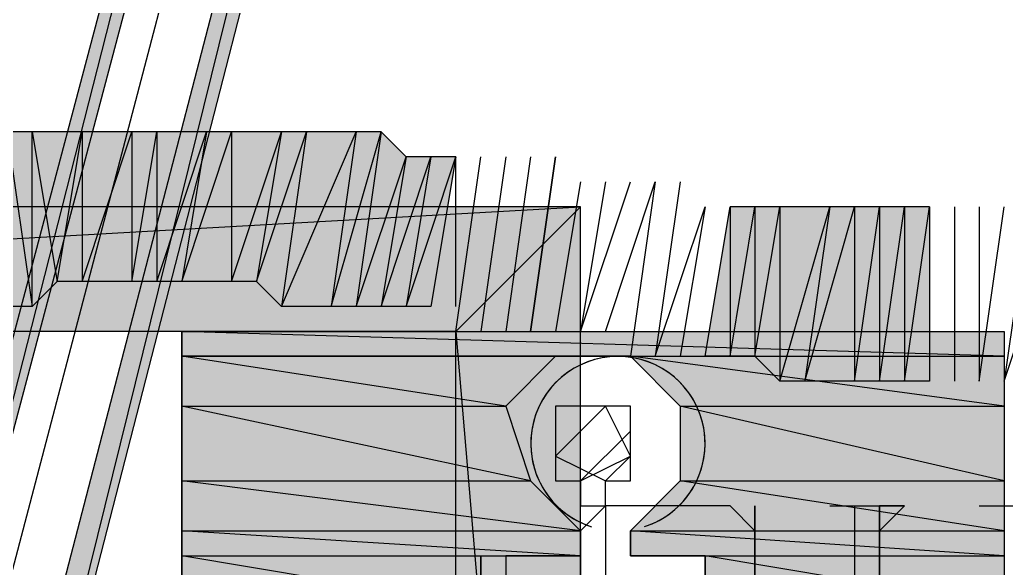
# Model space of a CAD drawing. Header units: millimetres. Extents: x 658 to 813, y 806 to 883.
# Drawn here: x 786.6769 to 786.7973, y 864.7053 to 864.7721 of the extents above; entities that cross this region are included whole.
import ezdxf

# ---------------------------------------------------------------- set-up
doc = ezdxf.new("R2010")
doc.units = ezdxf.units.MM
doc.header["$LTSCALE"] = 0.1
doc.linetypes.add('atContinuous2', pattern=[0])
for name, color, linetype in [('JL-TOLL', 7, 'Continuous'), ('KAWSAN', 7, 'Continuous'), ('pantai1', 7, 'Continuous'), ('TEXT', 8, 'Continuous'), ('zat_Mask_solid', 7, 'Continuous')]:
    doc.layers.add(name, color=color, linetype=linetype)

msp = doc.modelspace()

# ---------------------------------------------------------------- hatches: boundary and pattern name
h = msp.add_hatch(color=7)
h.paths.add_polyline_path([(786.4595699565659, 864.7493376601982), (786.4747702245334, 864.7341373922303), (786.7453349943519, 864.7493376601982)])
h.paths.add_polyline_path([(786.4747702245334, 864.7341373922303), (786.7453349943519, 864.7493376601982), (786.7301347263849, 864.7341373922303)], flags=17)
h = msp.add_hatch(color=7)
h.paths.add_polyline_path([(786.7453349943519, 864.7493376601982), (786.7301347263849, 864.7341373922303), (786.7453349943519, 864.5547742302164)])
h.paths.add_polyline_path([(786.7301347263849, 864.7341373922303), (786.7453349943519, 864.5547742302164), (786.7301347263849, 864.5699744981833)], flags=17)
at = {"layer": 'JL-TOLL'}
for points in [[(786.648053279361, 864.6277355164588), (786.6510933329544, 864.6277355164588), (786.727094672791, 864.9256607686187)], [(786.6510933329544, 864.6277355164588), (786.727094672791, 864.9256607686187), (786.7301347263849, 864.9256607686187)], [(786.660213493735, 864.6186153556786), (786.6632535473284, 864.6155753020852), (786.7392548871651, 864.9226207150253)], [(786.6632535473284, 864.6155753020852), (786.7392548871651, 864.9226207150253), (786.7422949407585, 864.9226207150253)]]:
    msp.add_hatch(color=7, dxfattribs=at).paths.add_polyline_path(points)
at = {"layer": 'KAWSAN'}
h = msp.add_hatch(color=7, dxfattribs=at)
h.paths.add_polyline_path([(786.6966941368562, 864.7310973386378), (786.797015905441, 864.7310973386378), (786.6966941368562, 864.7341373922303)], flags=16)
h.paths.add_polyline_path([(786.797015905441, 864.7310973386378), (786.6966941368562, 864.7341373922303), (786.797015905441, 864.7341373922303)])
h = msp.add_hatch(color=7, dxfattribs=at)
h.paths.add_polyline_path([(786.6966941368562, 864.7250172314501), (786.7362148335717, 864.7250172314501), (786.6966941368562, 864.7310973386378)], flags=16)
h.paths.add_polyline_path([(786.7362148335717, 864.7250172314501), (786.6966941368562, 864.7310973386378), (786.7422949407585, 864.7310973386378)])
h = msp.add_hatch(color=7, dxfattribs=at)
h.paths.add_polyline_path([(786.7574952087259, 864.7250172314501), (786.797015905441, 864.7250172314501), (786.7514151015387, 864.7310973386378)], flags=16)
h.paths.add_polyline_path([(786.797015905441, 864.7250172314501), (786.7514151015387, 864.7310973386378), (786.797015905441, 864.7310973386378)])
h = msp.add_hatch(color=7, dxfattribs=at)
h.paths.add_polyline_path([(786.6966941368562, 864.7158970706699), (786.7392548871651, 864.7158970706699), (786.6966941368562, 864.7250172314501)], flags=16)
h.paths.add_polyline_path([(786.7392548871651, 864.7158970706699), (786.6966941368562, 864.7250172314501), (786.7362148335717, 864.7250172314501)])
h = msp.add_hatch(color=7, dxfattribs=at)
h.paths.add_polyline_path([(786.7574952087259, 864.7158970706699), (786.797015905441, 864.7158970706699), (786.7574952087259, 864.7250172314501)], flags=16)
h.paths.add_polyline_path([(786.797015905441, 864.7158970706699), (786.7574952087259, 864.7250172314501), (786.797015905441, 864.7250172314501)])
h = msp.add_hatch(color=7, dxfattribs=at)
h.paths.add_polyline_path([(786.6966941368562, 864.7098169634822), (786.7453349943519, 864.7098169634822), (786.6966941368562, 864.7158970706699)], flags=16)
h.paths.add_polyline_path([(786.7453349943519, 864.7098169634822), (786.6966941368562, 864.7158970706699), (786.7392548871651, 864.7158970706699)])
h = msp.add_hatch(color=7, dxfattribs=at)
h.paths.add_polyline_path([(786.7514151015387, 864.7098169634822), (786.797015905441, 864.7098169634822), (786.7574952087259, 864.7158970706699)])
h.paths.add_polyline_path([(786.797015905441, 864.7098169634822), (786.7574952087259, 864.7158970706699), (786.797015905441, 864.7158970706699)], flags=17)
h = msp.add_hatch(color=7, dxfattribs=at)
h.paths.add_polyline_path([(786.6966941368562, 864.7067769098888), (786.7453349943519, 864.7067769098888), (786.6966941368562, 864.7098169634822)], flags=16)
h.paths.add_polyline_path([(786.7453349943519, 864.7067769098888), (786.6966941368562, 864.7098169634822), (786.7453349943519, 864.7098169634822)])
h = msp.add_hatch(color=7, dxfattribs=at)
h.paths.add_polyline_path([(786.7514151015387, 864.7067769098888), (786.797015905441, 864.7067769098888), (786.7514151015387, 864.7098169634822)], flags=16)
h.paths.add_polyline_path([(786.797015905441, 864.7067769098888), (786.7514151015387, 864.7098169634822), (786.797015905441, 864.7098169634822)])
h = msp.add_hatch(color=7, dxfattribs=at)
h.paths.add_polyline_path([(786.6966941368562, 864.700696802702), (786.7331747799778, 864.700696802702), (786.6966941368562, 864.7067769098888)], flags=16)
h.paths.add_polyline_path([(786.7331747799778, 864.700696802702), (786.6966941368562, 864.7067769098888), (786.7331747799778, 864.7067769098888)])
h = msp.add_hatch(color=7, dxfattribs=at)
h.paths.add_polyline_path([(786.7605352623193, 864.700696802702), (786.797015905441, 864.700696802702), (786.7605352623193, 864.7067769098888)], flags=16)
h.paths.add_polyline_path([(786.797015905441, 864.700696802702), (786.7605352623193, 864.7067769098888), (786.797015905441, 864.7067769098888)])
at = {"layer": 'pantai1'}
h = msp.add_hatch(color=7, dxfattribs=at)
h.paths.add_polyline_path([(786.6723737081086, 864.7584578209784), (786.6723737081086, 864.7371774458237), (786.675413761702, 864.7584578209784)], flags=16)
h.paths.add_polyline_path([(786.6723737081086, 864.7371774458237), (786.675413761702, 864.7584578209784), (786.6784538152954, 864.7371774458237)])
h.paths.add_polyline_path([(786.675413761702, 864.7584578209784), (786.6784538152954, 864.7371774458237), (786.6784538152954, 864.7584578209784)], flags=17)
h = msp.add_hatch(color=7, dxfattribs=at)
h.paths.add_polyline_path([(786.6784538152954, 864.7584578209784), (786.6814938688892, 864.7402174994162), (786.6845339224826, 864.7584578209784)])
h.paths.add_polyline_path([(786.6814938688892, 864.7402174994162), (786.6845339224826, 864.7584578209784), (786.6845339224826, 864.7402174994162)], flags=17)
h = msp.add_hatch(color=7, dxfattribs=at)
h.paths.add_polyline_path([(786.6845339224826, 864.7584578209784), (786.6845339224826, 864.7402174994162), (786.6906140296699, 864.7584578209784)], flags=16)
h.paths.add_polyline_path([(786.6845339224826, 864.7402174994162), (786.6906140296699, 864.7584578209784), (786.6906140296699, 864.7402174994162)])
h = msp.add_hatch(color=7, dxfattribs=at)
h.paths.add_polyline_path([(786.6906140296699, 864.7584578209784), (786.6906140296699, 864.7402174994162), (786.6936540832628, 864.7584578209784)], flags=16)
h.paths.add_polyline_path([(786.6906140296699, 864.7402174994162), (786.6936540832628, 864.7584578209784), (786.6936540832628, 864.7402174994162)])
h = msp.add_hatch(color=7, dxfattribs=at)
h.paths.add_polyline_path([(786.6936540832628, 864.7584578209784), (786.6936540832628, 864.7402174994162), (786.69973419045, 864.7584578209784)], flags=16)
h.paths.add_polyline_path([(786.6936540832628, 864.7402174994162), (786.69973419045, 864.7584578209784), (786.6966941368562, 864.7402174994162)])
h = msp.add_hatch(color=7, dxfattribs=at)
h.paths.add_polyline_path([(786.69973419045, 864.7584578209784), (786.6966941368562, 864.7402174994162), (786.7027742440434, 864.7584578209784)], flags=16)
h.paths.add_polyline_path([(786.6966941368562, 864.7402174994162), (786.7027742440434, 864.7584578209784), (786.7027742440434, 864.7402174994162)])
h = msp.add_hatch(color=7, dxfattribs=at)
h.paths.add_polyline_path([(786.7027742440434, 864.7584578209784), (786.7027742440434, 864.7402174994162), (786.7088543512302, 864.7584578209784)], flags=16)
h.paths.add_polyline_path([(786.7027742440434, 864.7402174994162), (786.7088543512302, 864.7584578209784), (786.7058142976368, 864.7402174994162)])
h = msp.add_hatch(color=7, dxfattribs=at)
h.paths.add_polyline_path([(786.7088543512302, 864.7584578209784), (786.7058142976368, 864.7402174994162), (786.7118944048236, 864.7584578209784)], flags=16)
h.paths.add_polyline_path([(786.7058142976368, 864.7402174994162), (786.7118944048236, 864.7584578209784), (786.7088543512302, 864.7371774458237)])
h = msp.add_hatch(color=7, dxfattribs=at)
h.paths.add_polyline_path([(786.7118944048236, 864.7584578209784), (786.7088543512302, 864.7371774458237), (786.7179745120104, 864.7584578209784)], flags=16)
h.paths.add_polyline_path([(786.7088543512302, 864.7371774458237), (786.7179745120104, 864.7584578209784), (786.714934458417, 864.7371774458237)])
h = msp.add_hatch(color=7, dxfattribs=at)
h.paths.add_polyline_path([(786.7179745120104, 864.7584578209784), (786.714934458417, 864.7371774458237), (786.7210145656043, 864.7584578209784)], flags=16)
h.paths.add_polyline_path([(786.714934458417, 864.7371774458237), (786.7210145656043, 864.7584578209784), (786.7179745120104, 864.7371774458237)])
h = msp.add_hatch(color=7, dxfattribs=at)
h.paths.add_polyline_path([(786.7210145656043, 864.7584578209784), (786.7179745120104, 864.7371774458237), (786.7240546191977, 864.755417767385)])
h.paths.add_polyline_path([(786.7179745120104, 864.7371774458237), (786.7240546191977, 864.755417767385), (786.7210145656043, 864.7371774458237)], flags=17)
h = msp.add_hatch(color=7, dxfattribs=at)
h.paths.add_polyline_path([(786.7240546191977, 864.755417767385), (786.7210145656043, 864.7371774458237), (786.727094672791, 864.755417767385)], flags=16)
h.paths.add_polyline_path([(786.7210145656043, 864.7371774458237), (786.727094672791, 864.755417767385), (786.7240546191977, 864.7371774458237)])
h = msp.add_hatch(color=7, dxfattribs=at)
h.paths.add_polyline_path([(786.727094672791, 864.755417767385), (786.7240546191977, 864.7371774458237), (786.7301347263849, 864.755417767385)], flags=16)
h.paths.add_polyline_path([(786.7240546191977, 864.7371774458237), (786.7301347263849, 864.755417767385), (786.727094672791, 864.7371774458237)])
msp.add_hatch(color=7, dxfattribs=at).paths.add_polyline_path([(786.7635753159127, 864.7493376601982), (786.7635753159127, 864.7310973386378), (786.7605352623193, 864.7310973386378)])
h = msp.add_hatch(color=7, dxfattribs=at)
h.paths.add_polyline_path([(786.7635753159127, 864.7493376601982), (786.7635753159127, 864.7310973386378), (786.7666153695061, 864.7493376601982)], flags=16)
h.paths.add_polyline_path([(786.7635753159127, 864.7310973386378), (786.7666153695061, 864.7493376601982), (786.7666153695061, 864.7310973386378)])
h = msp.add_hatch(color=7, dxfattribs=at)
h.paths.add_polyline_path([(786.7666153695061, 864.7493376601982), (786.7666153695061, 864.7310973386378), (786.7696554231, 864.7493376601982)], flags=16)
h.paths.add_polyline_path([(786.7666153695061, 864.7310973386378), (786.7696554231, 864.7493376601982), (786.7696554231, 864.7280572850435)])
h = msp.add_hatch(color=7, dxfattribs=at)
h.paths.add_polyline_path([(786.7696554231, 864.7493376601982), (786.7696554231, 864.7280572850435), (786.7757355302867, 864.7493376601982)], flags=16)
h.paths.add_polyline_path([(786.7696554231, 864.7280572850435), (786.7757355302867, 864.7493376601982), (786.7726954766929, 864.7280572850435)])
h = msp.add_hatch(color=7, dxfattribs=at)
h.paths.add_polyline_path([(786.7757355302867, 864.7493376601982), (786.7726954766929, 864.7280572850435), (786.7787755838801, 864.7493376601982)], flags=16)
h.paths.add_polyline_path([(786.7726954766929, 864.7280572850435), (786.7787755838801, 864.7493376601982), (786.7787755838801, 864.7280572850435)])
h = msp.add_hatch(color=7, dxfattribs=at)
h.paths.add_polyline_path([(786.7787755838801, 864.7493376601982), (786.7787755838801, 864.7280572850435), (786.7818156374735, 864.7493376601982)], flags=16)
h.paths.add_polyline_path([(786.7787755838801, 864.7280572850435), (786.7818156374735, 864.7493376601982), (786.7818156374735, 864.7280572850435)])
h = msp.add_hatch(color=7, dxfattribs=at)
h.paths.add_polyline_path([(786.7818156374735, 864.7493376601982), (786.7818156374735, 864.7280572850435), (786.7848556910669, 864.7493376601982)], flags=16)
h.paths.add_polyline_path([(786.7818156374735, 864.7280572850435), (786.7848556910669, 864.7493376601982), (786.7848556910669, 864.7280572850435)])
h = msp.add_hatch(color=7, dxfattribs=at)
h.paths.add_polyline_path([(786.7848556910669, 864.7493376601982), (786.7848556910669, 864.7280572850435), (786.7878957446603, 864.7493376601982)], flags=16)
h.paths.add_polyline_path([(786.7848556910669, 864.7280572850435), (786.7878957446603, 864.7493376601982), (786.7878957446603, 864.7280572850435)])
at = {"layer": 'zat_Mask_solid'}
msp.add_hatch(color=7, dxfattribs=at).paths.add_polyline_path([(786.6784538152954, 864.7371774458237), (786.6784538152954, 864.7584578209784), (786.6814938688892, 864.7402174994162)])

# ---------------------------------------------------------------- linework, layer by layer
at = {"color": 7}
for points in [[(786.4595699565659, 864.7493376601982), (786.4747702245334, 864.7341373922303), (786.7453349943519, 864.7493376601982), (786.4595699565659, 864.7493376601982)], [(786.4747702245334, 864.7341373922303), (786.7453349943519, 864.7493376601982), (786.7301347263849, 864.7341373922303), (786.4747702245334, 864.7341373922303)], [(786.7453349943519, 864.7493376601982), (786.7301347263849, 864.7341373922303), (786.7453349943519, 864.5547742302164), (786.7453349943519, 864.7493376601982)], [(786.7301347263849, 864.7341373922303), (786.7453349943519, 864.5547742302164), (786.7301347263849, 864.5699744981833), (786.7301347263849, 864.7341373922303)]]:
    msp.add_lwpolyline(points, dxfattribs=at)
at = {"layer": 'JL-TOLL', "color": 7}
for points in [[(786.648053279361, 864.6277355164588), (786.6510933329544, 864.6277355164588), (786.727094672791, 864.9256607686187), (786.648053279361, 864.6277355164588)], [(786.6510933329544, 864.6277355164588), (786.727094672791, 864.9256607686187), (786.7301347263849, 864.9256607686187), (786.6510933329544, 864.6277355164588)], [(786.6298129578001, 864.582134712556), (786.6541333865478, 864.621655409271), (786.7331747799778, 864.9226207150253)], [(786.660213493735, 864.6186153556786), (786.6632535473284, 864.6155753020852), (786.7392548871651, 864.9226207150253), (786.660213493735, 864.6186153556786)], [(786.6632535473284, 864.6155753020852), (786.7392548871651, 864.9226207150253), (786.7422949407585, 864.9226207150253), (786.6632535473284, 864.6155753020852)]]:
    msp.add_lwpolyline(points, dxfattribs=at)
at = {"layer": 'KAWSAN', "color": 7, "linetype": 'atContinuous2'}
for p, q in [((786.797015905441, 864.7310973386378), (786.6966941368562, 864.7341373922303)), ((786.6966941368562, 864.7341373922303), (786.6966941368562, 864.7310973386378)), ((786.797015905441, 864.7310973386378), (786.6966941368562, 864.7341373922303)), ((786.6966941368562, 864.7341373922303), (786.797015905441, 864.7341373922303)), ((786.797015905441, 864.7341373922303), (786.797015905441, 864.7310973386378)), ((786.6966941368562, 864.7310973386378), (786.797015905441, 864.7310973386378)), ((786.7422949407585, 864.7310973386378), (786.6966941368562, 864.7310973386378)), ((786.6966941368562, 864.7310973386378), (786.7422949407585, 864.7310973386378)), ((786.7422949407585, 864.7310973386378), (786.6966941368562, 864.7310973386378)), ((786.6966941368562, 864.7310973386378), (786.7514151015387, 864.7310973386378)), ((786.7362148335717, 864.7250172314501), (786.6966941368562, 864.7310973386378)), ((786.6966941368562, 864.7310973386378), (786.6966941368562, 864.7250172314501)), ((786.7362148335717, 864.7250172314501), (786.6966941368562, 864.7310973386378)), ((786.6966941368562, 864.7310973386378), (786.7422949407585, 864.7310973386378)), ((786.7422949407585, 864.7310973386378), (786.7362148335717, 864.7250172314501)), ((786.7422949407585, 864.7310973386378), (786.7422949407585, 864.7310973386378)), ((786.7514151015387, 864.7310973386378), (786.7422949407585, 864.7310973386378)), ((786.797015905441, 864.7250172314501), (786.7514151015387, 864.7310973386378)), ((786.7514151015387, 864.7310973386378), (786.7574952087259, 864.7250172314501)), ((786.797015905441, 864.7250172314501), (786.7514151015387, 864.7310973386378)), ((786.7514151015387, 864.7310973386378), (786.797015905441, 864.7310973386378)), ((786.797015905441, 864.7310973386378), (786.797015905441, 864.7250172314501)), ((786.6966941368562, 864.7250172314501), (786.7362148335717, 864.7250172314501)), ((786.7392548871651, 864.7158970706699), (786.6966941368562, 864.7250172314501)), ((786.6966941368562, 864.7250172314501), (786.6966941368562, 864.7158970706699)), ((786.7392548871651, 864.7158970706699), (786.6966941368562, 864.7250172314501)), ((786.6966941368562, 864.7250172314501), (786.7362148335717, 864.7250172314501)), ((786.7362148335717, 864.7250172314501), (786.7392548871651, 864.7158970706699)), ((786.7574952087259, 864.7250172314501), (786.797015905441, 864.7250172314501)), ((786.797015905441, 864.7158970706699), (786.7574952087259, 864.7250172314501)), ((786.7574952087259, 864.7250172314501), (786.7574952087259, 864.7158970706699)), ((786.797015905441, 864.7158970706699), (786.7574952087259, 864.7250172314501)), ((786.7574952087259, 864.7250172314501), (786.797015905441, 864.7250172314501)), ((786.797015905441, 864.7250172314501), (786.797015905441, 864.7158970706699)), ((786.6966941368562, 864.7158970706699), (786.7392548871651, 864.7158970706699)), ((786.7453349943519, 864.7098169634822), (786.6966941368562, 864.7158970706699)), ((786.6966941368562, 864.7158970706699), (786.6966941368562, 864.7098169634822)), ((786.7453349943519, 864.7098169634822), (786.6966941368562, 864.7158970706699)), ((786.6966941368562, 864.7158970706699), (786.7392548871651, 864.7158970706699)), ((786.7392548871651, 864.7158970706699), (786.7453349943519, 864.7098169634822)), ((786.7574952087259, 864.7158970706699), (786.7514151015387, 864.7098169634822)), ((786.7574952087259, 864.7158970706699), (786.797015905441, 864.7158970706699)), ((786.797015905441, 864.7098169634822), (786.7574952087259, 864.7158970706699)), ((786.797015905441, 864.7098169634822), (786.7574952087259, 864.7158970706699)), ((786.7574952087259, 864.7158970706699), (786.797015905441, 864.7158970706699)), ((786.797015905441, 864.7158970706699), (786.797015905441, 864.7098169634822)), ((786.6966941368562, 864.7098169634822), (786.7453349943519, 864.7098169634822)), ((786.7453349943519, 864.7067769098888), (786.6966941368562, 864.7098169634822)), ((786.6966941368562, 864.7098169634822), (786.6966941368562, 864.7067769098888)), ((786.7453349943519, 864.7067769098888), (786.6966941368562, 864.7098169634822)), ((786.6966941368562, 864.7098169634822), (786.7453349943519, 864.7098169634822)), ((786.7453349943519, 864.7098169634822), (786.7453349943519, 864.7067769098888)), ((786.7514151015387, 864.7098169634822), (786.797015905441, 864.7098169634822)), ((786.797015905441, 864.7067769098888), (786.7514151015387, 864.7098169634822)), ((786.7514151015387, 864.7098169634822), (786.7514151015387, 864.7067769098888)), ((786.797015905441, 864.7067769098888), (786.7514151015387, 864.7098169634822)), ((786.7514151015387, 864.7098169634822), (786.797015905441, 864.7098169634822)), ((786.797015905441, 864.7098169634822), (786.797015905441, 864.7067769098888)), ((786.6966941368562, 864.7067769098888), (786.7453349943519, 864.7067769098888)), ((786.7331747799778, 864.700696802702), (786.6966941368562, 864.7067769098888)), ((786.6966941368562, 864.7067769098888), (786.6966941368562, 864.700696802702)), ((786.7331747799778, 864.700696802702), (786.6966941368562, 864.7067769098888)), ((786.6966941368562, 864.7067769098888), (786.7331747799778, 864.7067769098888)), ((786.7331747799778, 864.7067769098888), (786.7331747799778, 864.700696802702)), ((786.7514151015387, 864.7067769098888), (786.797015905441, 864.7067769098888)), ((786.797015905441, 864.700696802702), (786.7605352623193, 864.7067769098888)), ((786.7605352623193, 864.7067769098888), (786.7605352623193, 864.700696802702)), ((786.797015905441, 864.700696802702), (786.7605352623193, 864.7067769098888)), ((786.7605352623193, 864.7067769098888), (786.797015905441, 864.7067769098888)), ((786.797015905441, 864.7067769098888), (786.797015905441, 864.700696802702))]:
    msp.add_line(p, q, dxfattribs=at)
at = {"layer": 'KAWSAN', "color": 7}
for points in [[(786.7422949407585, 864.7189371242633), (786.7483750479453, 864.7250172314501)], [(786.7514151015387, 864.7219771778558), (786.7453349943519, 864.7158970706699), (786.7514151015387, 864.7189371242633)]]:
    msp.add_lwpolyline(points, dxfattribs=at)
at = {"layer": 'pantai1', "color": 7}
for points in [[(786.6723737081086, 864.7371774458237), (786.675413761702, 864.7584578209784), (786.6784538152954, 864.7371774458237), (786.6723737081086, 864.7371774458237)], [(786.675413761702, 864.7584578209784), (786.6784538152954, 864.7371774458237), (786.6784538152954, 864.7584578209784), (786.675413761702, 864.7584578209784)], [(786.6784538152954, 864.7371774458237), (786.6784538152954, 864.7584578209784), (786.6814938688892, 864.7402174994162), (786.6784538152954, 864.7371774458237)], [(786.6784538152954, 864.7584578209784), (786.6814938688892, 864.7402174994162), (786.6845339224826, 864.7584578209784), (786.6784538152954, 864.7584578209784)], [(786.6814938688892, 864.7402174994162), (786.6845339224826, 864.7584578209784), (786.6845339224826, 864.7402174994162), (786.6814938688892, 864.7402174994162)], [(786.6845339224826, 864.7584578209784), (786.6845339224826, 864.7402174994162), (786.6906140296699, 864.7584578209784), (786.6845339224826, 864.7584578209784)], [(786.6845339224826, 864.7402174994162), (786.6906140296699, 864.7584578209784), (786.6906140296699, 864.7402174994162), (786.6845339224826, 864.7402174994162)], [(786.6906140296699, 864.7584578209784), (786.6906140296699, 864.7402174994162), (786.6936540832628, 864.7584578209784), (786.6906140296699, 864.7584578209784)], [(786.6906140296699, 864.7402174994162), (786.6936540832628, 864.7584578209784), (786.6936540832628, 864.7402174994162), (786.6906140296699, 864.7402174994162)], [(786.6936540832628, 864.7584578209784), (786.6936540832628, 864.7402174994162), (786.69973419045, 864.7584578209784), (786.6936540832628, 864.7584578209784)], [(786.6936540832628, 864.7402174994162), (786.69973419045, 864.7584578209784), (786.6966941368562, 864.7402174994162), (786.6936540832628, 864.7402174994162)], [(786.69973419045, 864.7584578209784), (786.6966941368562, 864.7402174994162), (786.7027742440434, 864.7584578209784), (786.69973419045, 864.7584578209784)], [(786.6966941368562, 864.7402174994162), (786.7027742440434, 864.7584578209784), (786.7027742440434, 864.7402174994162), (786.6966941368562, 864.7402174994162)], [(786.7027742440434, 864.7584578209784), (786.7027742440434, 864.7402174994162), (786.7088543512302, 864.7584578209784), (786.7027742440434, 864.7584578209784)], [(786.7027742440434, 864.7402174994162), (786.7088543512302, 864.7584578209784), (786.7058142976368, 864.7402174994162), (786.7027742440434, 864.7402174994162)], [(786.7088543512302, 864.7584578209784), (786.7058142976368, 864.7402174994162), (786.7118944048236, 864.7584578209784), (786.7088543512302, 864.7584578209784)], [(786.7058142976368, 864.7402174994162), (786.7118944048236, 864.7584578209784), (786.7088543512302, 864.7371774458237), (786.7058142976368, 864.7402174994162)], [(786.7118944048236, 864.7584578209784), (786.7088543512302, 864.7371774458237), (786.7179745120104, 864.7584578209784), (786.7118944048236, 864.7584578209784)], [(786.7088543512302, 864.7371774458237), (786.7179745120104, 864.7584578209784), (786.714934458417, 864.7371774458237), (786.7088543512302, 864.7371774458237)], [(786.7179745120104, 864.7584578209784), (786.714934458417, 864.7371774458237), (786.7210145656043, 864.7584578209784), (786.7179745120104, 864.7584578209784)], [(786.714934458417, 864.7371774458237), (786.7210145656043, 864.7584578209784), (786.7179745120104, 864.7371774458237), (786.714934458417, 864.7371774458237)], [(786.7210145656043, 864.7584578209784), (786.7179745120104, 864.7371774458237), (786.7240546191977, 864.755417767385), (786.7210145656043, 864.7584578209784)], [(786.7179745120104, 864.7371774458237), (786.7240546191977, 864.755417767385), (786.7210145656043, 864.7371774458237), (786.7179745120104, 864.7371774458237)], [(786.7240546191977, 864.755417767385), (786.7210145656043, 864.7371774458237), (786.727094672791, 864.755417767385), (786.7240546191977, 864.755417767385)], [(786.7210145656043, 864.7371774458237), (786.727094672791, 864.755417767385), (786.7240546191977, 864.7371774458237), (786.7210145656043, 864.7371774458237)], [(786.727094672791, 864.755417767385), (786.7240546191977, 864.7371774458237), (786.7301347263849, 864.755417767385), (786.727094672791, 864.755417767385)], [(786.7240546191977, 864.7371774458237), (786.7301347263849, 864.755417767385), (786.727094672791, 864.7371774458237), (786.7240546191977, 864.7371774458237)], [(786.7301347263849, 864.7371774458237), (786.7301347263849, 864.755417767385)], [(786.7301347263849, 864.7341373922303), (786.7331747799778, 864.755417767385)], [(786.7362148335717, 864.755417767385), (786.7331747799778, 864.7341373922303)], [(786.7392548871651, 864.755417767385), (786.7362148335717, 864.7341373922303)], [(786.7422949407585, 864.755417767385), (786.7392548871651, 864.7341373922303), (786.7422949407585, 864.755417767385)], [(786.7453349943519, 864.7523777137907), (786.7422949407585, 864.7341373922303)], [(786.7483750479453, 864.7523777137907), (786.7453349943519, 864.7341373922303), (786.7514151015387, 864.7523777137907)], [(786.7483750479453, 864.7341373922303), (786.7544551551321, 864.7523777137907), (786.7514151015387, 864.7310973386378)], [(786.7574952087259, 864.7523777137907), (786.7544551551321, 864.7310973386378), (786.7605352623193, 864.7493376601982), (786.7574952087259, 864.7310973386378)], [(786.7635753159127, 864.7493376601982), (786.7635753159127, 864.7310973386378), (786.7605352623193, 864.7310973386378), (786.7635753159127, 864.7493376601982)], [(786.7635753159127, 864.7493376601982), (786.7635753159127, 864.7310973386378), (786.7666153695061, 864.7493376601982), (786.7635753159127, 864.7493376601982)], [(786.7635753159127, 864.7310973386378), (786.7666153695061, 864.7493376601982), (786.7666153695061, 864.7310973386378), (786.7635753159127, 864.7310973386378)], [(786.7666153695061, 864.7493376601982), (786.7666153695061, 864.7310973386378), (786.7696554231, 864.7493376601982), (786.7666153695061, 864.7493376601982)], [(786.7666153695061, 864.7310973386378), (786.7696554231, 864.7493376601982), (786.7696554231, 864.7280572850435), (786.7666153695061, 864.7310973386378)], [(786.7696554231, 864.7493376601982), (786.7696554231, 864.7280572850435), (786.7757355302867, 864.7493376601982), (786.7696554231, 864.7493376601982)], [(786.7696554231, 864.7280572850435), (786.7757355302867, 864.7493376601982), (786.7726954766929, 864.7280572850435), (786.7696554231, 864.7280572850435)], [(786.7757355302867, 864.7493376601982), (786.7726954766929, 864.7280572850435), (786.7787755838801, 864.7493376601982), (786.7757355302867, 864.7493376601982)], [(786.7726954766929, 864.7280572850435), (786.7787755838801, 864.7493376601982), (786.7787755838801, 864.7280572850435), (786.7726954766929, 864.7280572850435)], [(786.7787755838801, 864.7493376601982), (786.7787755838801, 864.7280572850435), (786.7818156374735, 864.7493376601982), (786.7787755838801, 864.7493376601982)], [(786.7787755838801, 864.7280572850435), (786.7818156374735, 864.7493376601982), (786.7818156374735, 864.7280572850435), (786.7787755838801, 864.7280572850435)], [(786.7818156374735, 864.7493376601982), (786.7818156374735, 864.7280572850435), (786.7848556910669, 864.7493376601982), (786.7818156374735, 864.7493376601982)], [(786.7818156374735, 864.7280572850435), (786.7848556910669, 864.7493376601982), (786.7848556910669, 864.7280572850435), (786.7818156374735, 864.7280572850435)], [(786.7848556910669, 864.7493376601982), (786.7848556910669, 864.7280572850435), (786.7878957446603, 864.7493376601982), (786.7848556910669, 864.7493376601982)], [(786.7848556910669, 864.7280572850435), (786.7878957446603, 864.7493376601982), (786.7878957446603, 864.7280572850435), (786.7848556910669, 864.7280572850435)], [(786.7878957446603, 864.7493376601982), (786.7878957446603, 864.7280572850435)], [(786.7909357982537, 864.7493376601982), (786.7909357982537, 864.7280572850435)], [(786.7939758518471, 864.7493376601982), (786.7939758518471, 864.7280572850435), (786.797015905441, 864.7493376601982)], [(786.8000559590344, 864.7493376601982), (786.797015905441, 864.7280572850435), (786.8030960126277, 864.7462976066039)]]:
    msp.add_lwpolyline(points, dxfattribs=at)
at = {"layer": 'TEXT', "color": 7}
for points in [[(786.6966941368562, 864.7341373922303), (786.797015905441, 864.7341373922303), (786.797015905441, 864.6307755700531), (786.6966941368562, 864.6307755700531), (786.6966941368562, 864.7341373922303)], [(786.7514151015387, 864.7189371242633), (786.7514151015387, 864.7219771778558), (786.7514151015387, 864.7250172314501), (786.7483750479453, 864.7250172314501), (786.7453349943519, 864.7250172314501), (786.7422949407585, 864.7250172314501), (786.7422949407585, 864.7219771778558), (786.7422949407585, 864.7189371242633), (786.7422949407585, 864.7158970706699), (786.7453349943519, 864.7158970706699), (786.7453349943519, 864.7128570170765), (786.7483750479453, 864.7128570170765), (786.7483750479453, 864.7158970706699), (786.7514151015387, 864.7158970706699), (786.7514151015387, 864.7189371242633)], [(786.7514151015387, 864.7189371242633), (786.7483750479453, 864.7250172314501), (786.7422949407585, 864.7189371242633), (786.7483750479453, 864.7158970706699), (786.7514151015387, 864.7189371242633)], [(786.7666153695061, 864.7098169634822), (786.7666153695061, 864.7128570170765), (786.7666153695061, 864.7037368562954), (786.7666153695061, 864.7098169634822), (786.7635753159127, 864.7128570170765), (786.7574952087259, 864.7128570170765), (786.7544551551321, 864.7128570170765), (786.7483750479453, 864.7128570170765), (786.7453349943519, 864.7098169634822), (786.7453349943519, 864.7037368562954), (786.7483750479453, 864.700696802702), (786.7514151015387, 864.6976567491087), (786.7605352623193, 864.6946166955153), (786.7635753159127, 864.6946166955153), (786.7666153695061, 864.6915766419219), (786.7666153695061, 864.6854965347351), (786.7635753159127, 864.6824564811408)], [(786.7483750479453, 864.7128570170765), (786.7483750479453, 864.7098169634822), (786.7483750479453, 864.7067769098888), (786.7483750479453, 864.7037368562954), (786.7514151015387, 864.700696802702), (786.7605352623193, 864.6976567491087), (786.7666153695061, 864.6946166955153), (786.7666153695061, 864.6915766419219), (786.7666153695061, 864.6885365883285), (786.7666153695061, 864.6854965347351), (786.7635753159127, 864.6824564811408), (786.7605352623193, 864.6824564811408), (786.7544551551321, 864.6824564811408), (786.7514151015387, 864.6824564811408), (786.7483750479453, 864.6854965347351), (786.7453349943519, 864.6915766419219), (786.7453349943519, 864.6824564811408), (786.7483750479453, 864.6854965347351)], [(786.7757355302867, 864.7128570170765), (786.7848556910669, 864.7128570170765)], [(786.7757355302867, 864.7128570170765), (786.7787755838801, 864.7128570170765), (786.7787755838801, 864.7098169634822)], [(786.7787755838801, 864.7128570170765), (786.7787755838801, 864.6915766419219), (786.7818156374735, 864.6854965347351), (786.7848556910669, 864.6824564811408), (786.7878957446603, 864.6824564811408), (786.7909357982537, 864.6824564811408), (786.7939758518471, 864.6824564811408), (786.797015905441, 864.6854965347351), (786.8000559590344, 864.6915766419219), (786.8000559590344, 864.7128570170765)], [(786.7878957446603, 864.6824564811408), (786.7848556910669, 864.6824564811408), (786.7848556910669, 864.6854965347351), (786.7818156374735, 864.6885365883285), (786.7818156374735, 864.7128570170765), (786.7818156374735, 864.6885365883285), (786.7818156374735, 864.6854965347351)], [(786.7818156374735, 864.7098169634822), (786.7848556910669, 864.7128570170765), (786.7818156374735, 864.7128570170765)], [(786.7939758518471, 864.7128570170765), (786.8030960126277, 864.7128570170765)], [(786.797015905441, 864.7128570170765), (786.8000559590344, 864.7128570170765), (786.8030960126277, 864.7128570170765)], [(786.7362148335717, 864.6520559452068), (786.7392548871651, 864.6520559452068), (786.7422949407585, 864.6550959988002), (786.7422949407585, 864.700696802702), (786.7331747799778, 864.700696802702), (786.7331747799778, 864.7067769098888), (786.7453349943519, 864.7067769098888), (786.7453349943519, 864.7098169634822)], [(786.7453349943519, 864.7098169634822), (786.7453349943519, 864.7067769098888), (786.7362148335717, 864.7067769098888), (786.7362148335717, 864.7037368562954), (786.7453349943519, 864.7037368562954), (786.7422949407585, 864.6550959988002), (786.7392548871651, 864.6520559452068), (786.7362148335717, 864.6520559452068)], [(786.7605352623193, 864.6520559452068), (786.7574952087259, 864.6520559452068), (786.7544551551321, 864.6520559452068), (786.7544551551321, 864.6550959988002), (786.7514151015387, 864.7037368562954), (786.7605352623193, 864.7037368562954), (786.7605352623193, 864.7067769098888), (786.7514151015387, 864.7067769098888), (786.7514151015387, 864.7098169634822)], [(786.7514151015387, 864.7098169634822), (786.7514151015387, 864.7067769098888), (786.7605352623193, 864.7067769098888), (786.7605352623193, 864.700696802702), (786.7514151015387, 864.700696802702), (786.7544551551321, 864.6550959988002), (786.7544551551321, 864.6520559452068), (786.7574952087259, 864.6520559452068), (786.7605352623193, 864.6520559452068)]]:
    msp.add_lwpolyline(points, dxfattribs=at)
at = {"layer": 'TEXT', "color": 7, "linetype": 'atContinuous2'}
for centre, radius, start, end in [((786.7498981086512, 864.7204536261546), 0.01063581555908763, 290.5907607993926, 249.5765014913571), ((786.7498996186998, 864.7204513804394), 0.01063329430675908, 287.8279514280012, 252.3286596174642)]:
    msp.add_arc(centre, radius, start, end, dxfattribs=at)

doc.saveas('drawing.dxf')
